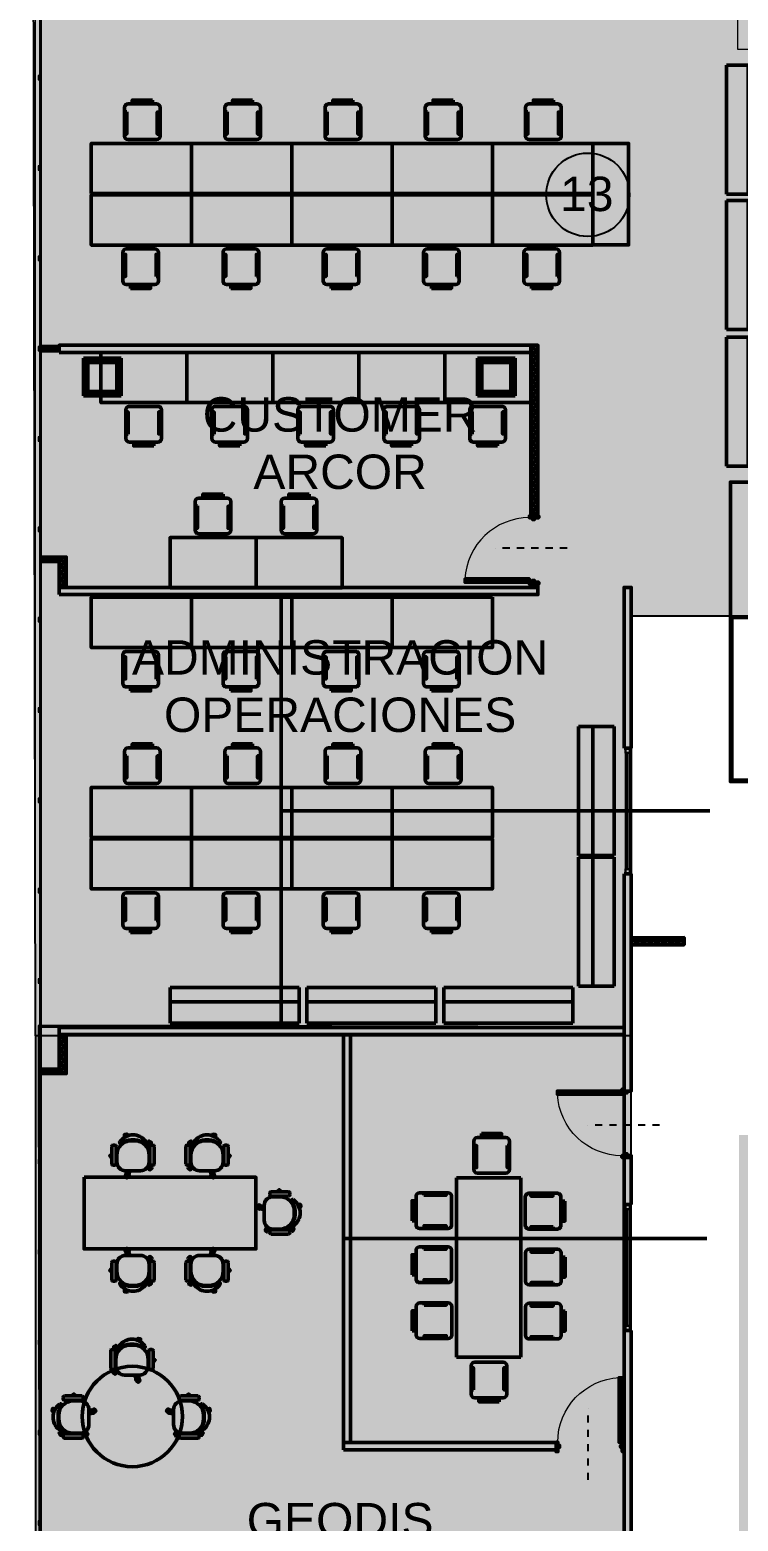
# Model space of a CAD drawing. Header units: millimetres. Extents: x 14 to 290, y 66 to 213.
# Drawn here: x 170.68 to 180.57, y 157.35 to 178.15 of the extents above; entities that cross this region are included whole.
import ezdxf

# ---------------------------------------------------------------- set-up
doc = ezdxf.new("R2010")
doc.units = ezdxf.units.MM
doc.linetypes.add('PIR13A-P-XREF-01-Apoyo$0$DASHDOT2', pattern=[12.7, 6.35, -3.175, 0, -3.175])
doc.layers.add('CARPINTERIA', color=252, linetype='Continuous')
for name, color, linetype, lineweight in [('Durlock', 252, 'Continuous', 50), ('OCASA_TODAS_r08$0$CARPINTERIA', 252, 'Continuous', 15), ('OCASA_TODAS_r08$0$REVOQUES', 251, 'Continuous', 15), ('PIR13A-P-XREF-01-Apoyo$0$10-EJES-CARP', 251, 'PIR13A-P-XREF-01-Apoyo$0$DASHDOT2', 25), ('PIR13A-P-XREF-01-Apoyo$0$20-CARPINTERIAS BATIENTE', 251, 'Continuous', 9)]:
    doc.layers.add(name, color=color, linetype=linetype, lineweight=lineweight)
doc.styles.add('IRI-OCASA-Layout R 9$0$Standard', font='arial.ttf')

# ---------------------------------------------------------------- blocks, each defined once
blk = doc.blocks.new('OCASA_TODAS_r08$0$car facha iriarte planta 1')
at = {"layer": 'OCASA_TODAS_r08$0$CARPINTERIA', "ltscale": 5}
for p, q in [((-106.56423, -857.054696, -1.198231), (-106.56423, -858.254896, -1.198231)), ((-106.56173, -857.054696, -1.198231), (-106.56173, -858.254896, -1.198231)), ((-106.55923, -857.054696, -1.198231), (-106.55923, -858.254896, -1.198231)), ((-106.55673, -857.054696, -1.198231), (-106.55673, -858.254896, -1.198231)), ((-106.55423, -857.054696, -1.198231), (-106.55423, -858.254896, -1.198231)), ((-106.56423, -858.314896, -1.198231), (-106.56423, -859.515096, -1.198231)), ((-106.56173, -858.314896, -1.198231), (-106.56173, -859.515096, -1.198231)), ((-106.55923, -858.314896, -1.198231), (-106.55923, -859.515096, -1.198231)), ((-106.55673, -858.314896, -1.198231), (-106.55673, -859.515096, -1.198231)), ((-106.55423, -858.314896, -1.198231), (-106.55423, -859.515096, -1.198231)), ((-106.56423, -859.575096, -1.171307), (-106.56423, -860.775296, -1.171307)), ((-106.56173, -859.575096, -1.171307), (-106.56173, -860.775296, -1.171307)), ((-106.55923, -859.575096, -1.171307), (-106.55923, -860.775296, -1.171307)), ((-106.55673, -859.575096, -1.171307), (-106.55673, -860.775296, -1.171307)), ((-106.55423, -859.575096, -1.171307), (-106.55423, -860.775296, -1.171307)), ((-106.56423, -860.835296, -1.198231), (-106.56423, -862.035496, -1.198231)), ((-106.56173, -860.835296, -1.198231), (-106.56173, -862.035496, -1.198231)), ((-106.55923, -860.835296, -1.198231), (-106.55923, -862.035496, -1.198231)), ((-106.55673, -860.835296, -1.198231), (-106.55673, -862.035496, -1.198231)), ((-106.55423, -860.835296, -1.198231), (-106.55423, -862.035496, -1.198231)), ((-106.56423, -862.095496, -1.198231), (-106.56423, -863.295696, -1.198231)), ((-106.56173, -862.095496, -1.198231), (-106.56173, -863.295696, -1.198231)), ((-106.55923, -862.095496, -1.198231), (-106.55923, -863.295696, -1.198231)), ((-106.55673, -862.095496, -1.198231), (-106.55673, -863.295696, -1.198231)), ((-106.55423, -862.095496, -1.198231), (-106.55423, -863.295696, -1.198231)), ((-106.56423, -863.355696, -1.198231), (-106.56423, -864.555896, -1.198231)), ((-106.56173, -863.355696, -1.198231), (-106.56173, -864.555896, -1.198231)), ((-106.55923, -863.355696, -1.198231), (-106.55923, -864.555896, -1.198231)), ((-106.55673, -863.355696, -1.198231), (-106.55673, -864.555896, -1.198231)), ((-106.55423, -863.355696, -1.198231), (-106.55423, -864.555896, -1.198231)), ((-106.56423, -864.615896, -1.198231), (-106.56423, -865.816096, -1.198231)), ((-106.56173, -864.615896, -1.198231), (-106.56173, -865.816096, -1.198231)), ((-106.55923, -864.615896, -1.198231), (-106.55923, -865.816096, -1.198231)), ((-106.55673, -864.615896, -1.198231), (-106.55673, -865.816096, -1.198231)), ((-106.55423, -864.615896, -1.198231), (-106.55423, -865.816096, -1.198231)), ((-106.56423, -865.876096, -1.171307), (-106.56423, -867.076296, -1.171307)), ((-106.56173, -865.876096, -1.171307), (-106.56173, -867.076296, -1.171307)), ((-106.55923, -865.876096, -1.171307), (-106.55923, -867.076296, -1.171307)), ((-106.55673, -865.876096, -1.171307), (-106.55673, -867.076296, -1.171307)), ((-106.55423, -865.876096, -1.171307), (-106.55423, -867.076296, -1.171307)), ((-106.56423, -867.136296, -1.198231), (-106.56423, -868.336496, -1.198231)), ((-106.56173, -867.136296, -1.198231), (-106.56173, -868.336496, -1.198231)), ((-106.55923, -867.136296, -1.198231), (-106.55923, -868.336496, -1.198231)), ((-106.55673, -867.136296, -1.198231), (-106.55673, -868.336496, -1.198231)), ((-106.55423, -867.136296, -1.198231), (-106.55423, -868.336496, -1.198231)), ((-106.56423, -868.396496, -1.198231), (-106.56423, -869.596696, -1.198231)), ((-106.56173, -868.396496, -1.198231), (-106.56173, -869.596696, -1.198231)), ((-106.55923, -868.396496, -1.198231), (-106.55923, -869.596696, -1.198231)), ((-106.55673, -868.396496, -1.198231), (-106.55673, -869.596696, -1.198231)), ((-106.55423, -868.396496, -1.198231), (-106.55423, -869.596696, -1.198231)), ((-106.56423, -869.656696, -1.171307), (-106.56423, -870.856896, -1.171307)), ((-106.56173, -869.656696, -1.171307), (-106.56173, -870.856896, -1.171307)), ((-106.55923, -869.656696, -1.171307), (-106.55923, -870.856896, -1.171307)), ((-106.55673, -869.656696, -1.171307), (-106.55673, -870.856896, -1.171307)), ((-106.55423, -869.656696, -1.171307), (-106.55423, -870.856896, -1.171307)), ((-106.56423, -870.916896, -1.198231), (-106.56423, -872.117096, -1.198231)), ((-106.56173, -870.916896, -1.198231), (-106.56173, -872.117096, -1.198231)), ((-106.55923, -870.916896, -1.198231), (-106.55923, -872.117096, -1.198231)), ((-106.55673, -870.916896, -1.198231), (-106.55673, -872.117096, -1.198231)), ((-106.55423, -870.916896, -1.198231), (-106.55423, -872.117096, -1.198231)), ((-106.56423, -872.177096, -1.198231), (-106.56423, -873.377296, -1.198231)), ((-106.56173, -872.177096, -1.198231), (-106.56173, -873.377296, -1.198231)), ((-106.55923, -872.177096, -1.198231), (-106.55923, -873.377296, -1.198231)), ((-106.55673, -872.177096, -1.198231), (-106.55673, -873.377296, -1.198231)), ((-106.55423, -872.177096, -1.198231), (-106.55423, -873.377296, -1.198231)), ((-106.56423, -873.437296, -1.198231), (-106.56423, -874.637496, -1.198231)), ((-106.56173, -873.437296, -1.198231), (-106.56173, -874.637496, -1.198231)), ((-106.55923, -873.437296, -1.198231), (-106.55923, -874.637496, -1.198231)), ((-106.55673, -873.437296, -1.198231), (-106.55673, -874.637496, -1.198231)), ((-106.55423, -873.437296, -1.198231), (-106.55423, -874.637496, -1.198231)), ((-106.56423, -874.697496, -1.171307), (-106.56423, -875.897696, -1.171307)), ((-106.56173, -874.697496, -1.171307), (-106.56173, -875.897696, -1.171307)), ((-106.55923, -874.697496, -1.171307), (-106.55923, -875.897696, -1.171307)), ((-106.55673, -874.697496, -1.171307), (-106.55673, -875.897696, -1.171307)), ((-106.55423, -874.697496, -1.171307), (-106.55423, -875.897696, -1.171307)), ((-106.56423, -875.957696, -1.198231), (-106.56423, -877.157896, -1.198231)), ((-106.56173, -875.957696, -1.198231), (-106.56173, -877.157896, -1.198231)), ((-106.55923, -875.957696, -1.198231), (-106.55923, -877.157896, -1.198231)), ((-106.55673, -875.957696, -1.198231), (-106.55673, -877.157896, -1.198231)), ((-106.55423, -875.957696, -1.198231), (-106.55423, -877.157896, -1.198231)), ((-106.56423, -877.217896, -1.171307), (-106.56423, -878.418096, -1.171307)), ((-106.56173, -877.217896, -1.171307), (-106.56173, -878.418096, -1.171307)), ((-106.55923, -877.217896, -1.171307), (-106.55923, -878.418096, -1.171307)), ((-106.55673, -877.217896, -1.171307), (-106.55673, -878.418096, -1.171307)), ((-106.55423, -877.217896, -1.171307), (-106.55423, -878.418096, -1.171307))]:
    blk.add_line(p, q, dxfattribs=at)
for points, elevation in [([(-106.540619, -888.449626), (-106.620619, -888.449626), (-106.620619, -828.023271), (-106.540619, -828.023271)], 0.000029), ([(-106.580603, -858.254896), (-106.580603, -858.314896), (-106.540603, -858.314896), (-106.540603, -858.254896)], -2.371649), ([(-106.570603, -858.264896), (-106.570603, -858.304896), (-106.550603, -858.304896), (-106.550603, -858.264896)], -2.371649), ([(-106.580603, -859.515096), (-106.580603, -859.575096), (-106.540603, -859.575096), (-106.540603, -859.515096)], -2.371649), ([(-106.570603, -859.525096), (-106.570603, -859.565096), (-106.550603, -859.565096), (-106.550603, -859.525096)], -2.371649), ([(-106.580603, -860.775296), (-106.580603, -860.835296), (-106.540603, -860.835296), (-106.540603, -860.775296)], -2.344725), ([(-106.570603, -860.785296), (-106.570603, -860.825296), (-106.550603, -860.825296), (-106.550603, -860.785296)], -2.344725), ([(-106.580603, -862.035496), (-106.580603, -862.095496), (-106.540603, -862.095496), (-106.540603, -862.035496)], -2.371649), ([(-106.570603, -862.045496), (-106.570603, -862.085496), (-106.550603, -862.085496), (-106.550603, -862.045496)], -2.371649), ([(-106.580603, -863.295696), (-106.580603, -863.355696), (-106.540603, -863.355696), (-106.540603, -863.295696)], -2.371649), ([(-106.570603, -863.305696), (-106.570603, -863.345696), (-106.550603, -863.345696), (-106.550603, -863.305696)], -2.371649), ([(-106.580603, -864.555896), (-106.580603, -864.615896), (-106.540603, -864.615896), (-106.540603, -864.555896)], -2.371649), ([(-106.570603, -864.565896), (-106.570603, -864.605896), (-106.550603, -864.605896), (-106.550603, -864.565896)], -2.371649), ([(-106.580603, -865.816096), (-106.580603, -865.876096), (-106.540603, -865.876096), (-106.540603, -865.816096)], -2.371649), ([(-106.570603, -865.826096), (-106.570603, -865.866096), (-106.550603, -865.866096), (-106.550603, -865.826096)], -2.371649), ([(-106.580603, -867.076296), (-106.580603, -867.136296), (-106.540603, -867.136296), (-106.540603, -867.076296)], -2.344725), ([(-106.570603, -867.086296), (-106.570603, -867.126296), (-106.550603, -867.126296), (-106.550603, -867.086296)], -2.344725), ([(-106.580603, -868.336496), (-106.580603, -868.396496), (-106.540603, -868.396496), (-106.540603, -868.336496)], -2.371649), ([(-106.570603, -868.346496), (-106.570603, -868.386496), (-106.550603, -868.386496), (-106.550603, -868.346496)], -2.371649), ([(-106.580603, -869.596696), (-106.580603, -869.656696), (-106.540603, -869.656696), (-106.540603, -869.596696)], -2.371649), ([(-106.570603, -869.606696), (-106.570603, -869.646696), (-106.550603, -869.646696), (-106.550603, -869.606696)], -2.371649), ([(-106.580603, -870.856896), (-106.580603, -870.916896), (-106.540603, -870.916896), (-106.540603, -870.856896)], -2.344725), ([(-106.570603, -870.866896), (-106.570603, -870.906896), (-106.550603, -870.906896), (-106.550603, -870.866896)], -2.344725), ([(-106.580603, -872.117096), (-106.580603, -872.177096), (-106.540603, -872.177096), (-106.540603, -872.117096)], -2.371649), ([(-106.570603, -872.127096), (-106.570603, -872.167096), (-106.550603, -872.167096), (-106.550603, -872.127096)], -2.371649), ([(-106.580603, -873.377296), (-106.580603, -873.437296), (-106.540603, -873.437296), (-106.540603, -873.377296)], -2.371649), ([(-106.570603, -873.387296), (-106.570603, -873.427296), (-106.550603, -873.427296), (-106.550603, -873.387296)], -2.371649), ([(-106.580603, -874.637496), (-106.580603, -874.697496), (-106.540603, -874.697496), (-106.540603, -874.637496)], -2.371649), ([(-106.570603, -874.647496), (-106.570603, -874.687496), (-106.550603, -874.687496), (-106.550603, -874.647496)], -2.371649), ([(-106.580603, -875.897696), (-106.580603, -875.957696), (-106.540603, -875.957696), (-106.540603, -875.897696)], -2.344725), ([(-106.570603, -875.907696), (-106.570603, -875.947696), (-106.550603, -875.947696), (-106.550603, -875.907696)], -2.344725), ([(-106.580603, -877.157896), (-106.580603, -877.217896), (-106.540603, -877.217896), (-106.540603, -877.157896)], -2.371649), ([(-106.570603, -877.167896), (-106.570603, -877.207896), (-106.550603, -877.207896), (-106.550603, -877.167896)], -2.371649), ([(-106.580603, -878.418096), (-106.580603, -878.478096), (-106.540603, -878.478096), (-106.540603, -878.418096)], -2.344725)]:
    blk.add_lwpolyline(points, close=True, dxfattribs=dict(at, elevation=elevation))
blk = doc.blocks.new('IRI-OCASA-Layout R 9$0$OCA_biblioteca')
for p, q in [((0.5, 1.8), (0, 1.8)), ((0, 1.8), (0, 0)), ((0.2, 1.8), (0.2, 0)), ((0.5, 0), (0.5, 1.8)), ((0, 0), (0.5, 0))]:
    blk.add_line(p, q)
blk = doc.blocks.new('IRI-OCASA-Layout R 9$0$OCA_Silla giratoria')
for p, q in [((-0.275, -0.198599), (-0.255, -0.198599)), ((-0.083584, -0.12), (-0.099282, -0.06743)), ((-0.092562, -0.054987), (-0.073398, -0.049264)), ((-0.041838, -0.12), (-0.060955, -0.055984)), ((0.200451, -0.167274), (0.219039, -0.154438)), ((0.219145, -0.202975), (0.241768, -0.187353)), ((0.23295, -0.156985), (0.244315, -0.173442)), ((0.275, -0.198599), (0.255, -0.198599)), ((-0.295, -0.218599), (-0.295, -0.458599)), ((-0.235, -0.218599), (-0.235, -0.458599)), ((-0.225, -0.304601), (-0.235, -0.304361)), ((-0.224947, -0.344614), (-0.235, -0.344373)), ((0.235, -0.218599), (0.235, -0.458599)), ((0.295, -0.218599), (0.295, -0.458599)), ((-0.275, -0.478599), (-0.255, -0.478599)), ((-0.086765, -0.606897), (-0.105632, -0.600263)), ((-0.091092, -0.528764), (-0.094409, -0.538198)), ((-0.051998, -0.538169), (-0.055381, -0.547791)), ((-0.03, -0.539937), (-0.03, -0.54994)), ((0.03, -0.539937), (0.03, -0.54994)), ((0.165933, -0.481908), (0.210376, -0.515855)), ((0.191368, -0.451003), (0.234656, -0.484067)), ((0.224393, -0.513978), (0.236533, -0.498084)), ((0.275, -0.478599), (0.255, -0.478599))]:
    blk.add_line(p, q)
blk.add_lwpolyline([(-0.225, -0.34), (-0.225, -0.24, -0.414214), (-0.105, -0.12), (0.105, -0.12, -0.414214), (0.225, -0.24), (0.225, -0.34, -0.414214), (0.025, -0.54), (-0.025, -0.54, -0.414214)], format="xyb", close=True)
for points in [[(-0.099417, -0.062203), (-0.110437, -0.050076, -0.414214), (-0.1101, -0.043013), (-0.088783, -0.023641, -0.414214), (-0.08172, -0.023979)], [(-0.08172, -0.023979), (-0.053907, -0.054583, -0.414214), (-0.054245, -0.061646), (-0.058193, -0.065234, -0.414214)], [(0.220126, -0.153786), (0.232898, -0.137064, -0.414214), (0.239906, -0.136126), (0.262797, -0.15361, -0.414214), (0.263735, -0.160618)], [(0.263735, -0.160618), (0.238633, -0.193483, -0.414214), (0.231624, -0.194421), (0.231581, -0.194388, -0.414214)], [(-0.295, -0.35316, -0.107506), (-0.296925, -0.352259), (-0.319815, -0.334775, -0.414214), (-0.320754, -0.327766), (-0.295651, -0.294901, -0.047977), (-0.295, -0.2942)], [(0, -0.62), (-0.025, -0.62, -0.207449), (-0.184424, -0.522145)], [(0, -0.55), (-0.025, -0.55, -0.178789), (-0.161515, -0.499573)], [(-0.077974, -0.605832), (-0.081348, -0.626509, -0.414214), (-0.087088, -0.630639), (-0.115516, -0.625999, -0.414214), (-0.119646, -0.620259), (-0.114367, -0.587912, -0.402126)], [(0, -0.55), (0.025, -0.55, 0.178789), (0.161515, -0.499573)], [(0, -0.62), (0.025, -0.62, 0.207449), (0.184424, -0.522145)], [(0.233069, -0.476012), (0.25364, -0.511887, -0.414214), (0.25179, -0.518712), (0.226802, -0.53304, -0.414214), (0.219978, -0.53119), (0.211663, -0.51669, -0.414214)], [(0.223641, -0.475654), (0.226244, -0.474162, -0.414214), (0.233069, -0.476012)]]:
    blk.add_lwpolyline(points, format="xyb")
for centre, radius, start, end in [((-0.275, -0.218599), 0.02, 90, 180), ((-0.255, -0.218599), 0.02, 0, 90), ((-0.0897, -0.064569), 0.01, 106.626874, 196.626874), ((-0.070537, -0.058846), 0.01, 16.626874, 106.626874), ((0.224721, -0.162667), 0.01, 34.626874, 124.626874), ((0.255, -0.218599), 0.02, 90, 180), ((0.236086, -0.179124), 0.01, 304.626874, 34.626874), ((0.275, -0.218599), 0.02, 0, 90), ((-0.275, -0.458599), 0.02, 180, 270), ((-0.255, -0.458599), 0.02, 270, 0), ((-0.1694, -0.514483), 0.016866, 62.127554, 207.020489), ((-0.102315, -0.590829), 0.01, 170.782548, 250.626874), ((-0.083447, -0.597463), 0.01, 250.626874, 302.01099), ((0.1694, -0.514483), 0.016866, 332.979511, 117.872446), ((0.216446, -0.507908), 0.01, 232.626874, 322.626874), ((0.228586, -0.492014), 0.01, 322.626874, 52.626874), ((0.255, -0.458599), 0.02, 180, 270), ((0.275, -0.458599), 0.02, 270, 0)]:
    blk.add_arc(centre, radius, start, end)
blk = doc.blocks.new('IRI-OCASA-Layout R 9$0$OCA_mesasalareunion45')
for p, q in [((-728.280014, 651.098656), (-728.280014, 650.701256)), ((-727.831714, 651.148656), (-728.230014, 651.148656)), ((-727.781714, 650.701256), (-727.781714, 651.098656)), ((-727.525696, 651.098656), (-727.525696, 650.701256)), ((-727.077396, 651.148656), (-727.475696, 651.148656)), ((-727.027396, 650.701256), (-727.027396, 651.098656)), ((-726.745331, 651.096573), (-726.745331, 650.699173)), ((-726.297031, 651.146573), (-726.695331, 651.146573)), ((-726.247031, 650.699173), (-726.247031, 651.096573)), ((-728.230014, 650.651256), (-727.831714, 650.651256)), ((-727.475696, 650.651256), (-727.077396, 650.651256)), ((-726.695331, 650.649173), (-726.297031, 650.649173)), ((-725.98846, 650.58403), (-728.48846, 650.58403)), ((-728.48846, 650.58403), (-728.48846, 649.68403)), ((-725.98846, 649.68403), (-725.98846, 650.58403)), ((-729.052655, 650.292353), (-729.052655, 649.894053)), ((-728.605255, 650.342353), (-729.002655, 650.342353)), ((-728.555255, 649.894053), (-728.555255, 650.292353)), ((-725.918189, 650.32991), (-725.918189, 649.93161)), ((-725.470789, 650.37991), (-725.868189, 650.37991)), ((-725.420789, 649.93161), (-725.420789, 650.32991)), ((-729.002655, 649.844053), (-728.605255, 649.844053)), ((-725.868189, 649.88161), (-725.470789, 649.88161)), ((-728.48846, 649.68403), (-725.98846, 649.68403)), ((-727.826007, 649.622808), (-728.224307, 649.622808)), ((-727.045642, 649.620725), (-727.443942, 649.620725)), ((-726.291324, 649.620725), (-726.689624, 649.620725)), ((-728.274307, 649.572808), (-728.274307, 649.175408)), ((-727.776007, 649.175408), (-727.776007, 649.572808)), ((-727.493942, 649.570725), (-727.493942, 649.173325)), ((-726.995642, 649.173325), (-726.995642, 649.570725)), ((-726.739624, 649.570725), (-726.739624, 649.173325)), ((-726.241324, 649.173325), (-726.241324, 649.570725)), ((-728.224307, 649.125408), (-727.826007, 649.125408)), ((-727.443942, 649.123325), (-727.045642, 649.123325)), ((-726.689624, 649.123325), (-726.291324, 649.123325))]:
    blk.add_line(p, q)
for points in [[(-727.890414, 651.203556), (-728.170614, 651.203556), (-728.170614, 651.160856), (-727.890414, 651.160856)], [(-727.136096, 651.203556), (-727.416296, 651.203556), (-727.416296, 651.160856), (-727.136096, 651.160856)], [(-726.355731, 651.201473), (-726.635931, 651.201473), (-726.635931, 651.158773), (-726.355731, 651.158773)], [(-728.248014, 651.038156), (-728.269314, 651.038156), (-728.269314, 650.728656), (-728.248014, 650.728656)], [(-727.802414, 651.035456), (-727.821114, 651.035456), (-727.821114, 650.728656), (-727.802414, 650.728656)], [(-727.493696, 651.038156), (-727.514996, 651.038156), (-727.514996, 650.728656), (-727.493696, 650.728656)], [(-727.048096, 651.035456), (-727.066796, 651.035456), (-727.066796, 650.728656), (-727.048096, 650.728656)], [(-726.713331, 651.036073), (-726.734631, 651.036073), (-726.734631, 650.726573), (-726.713331, 650.726573)], [(-726.267731, 651.033373), (-726.286431, 651.033373), (-726.286431, 650.726573), (-726.267731, 650.726573)], [(-729.107555, 650.233653), (-729.107555, 649.953453), (-729.064855, 649.953453), (-729.064855, 650.233653)], [(-728.939455, 650.321653), (-728.939455, 650.302953), (-728.632655, 650.302953), (-728.632655, 650.321653)], [(-725.531289, 650.34791), (-725.531289, 650.36921), (-725.840789, 650.36921), (-725.840789, 650.34791)], [(-725.365889, 649.99031), (-725.365889, 650.27051), (-725.408589, 650.27051), (-725.408589, 649.99031)], [(-728.942155, 649.876053), (-728.942155, 649.854753), (-728.632655, 649.854753), (-728.632655, 649.876053)], [(-725.533989, 649.90231), (-725.533989, 649.92101), (-725.840789, 649.92101), (-725.840789, 649.90231)], [(-728.253607, 649.238608), (-728.234907, 649.238608), (-728.234907, 649.545408), (-728.253607, 649.545408)], [(-727.808007, 649.235908), (-727.786707, 649.235908), (-727.786707, 649.545408), (-727.808007, 649.545408)], [(-727.473242, 649.236525), (-727.454542, 649.236525), (-727.454542, 649.543325), (-727.473242, 649.543325)], [(-727.027642, 649.233825), (-727.006342, 649.233825), (-727.006342, 649.543325), (-727.027642, 649.543325)], [(-726.718924, 649.236525), (-726.700224, 649.236525), (-726.700224, 649.543325), (-726.718924, 649.543325)], [(-726.273324, 649.233825), (-726.252024, 649.233825), (-726.252024, 649.543325), (-726.273324, 649.543325)], [(-728.165607, 649.070508), (-727.885407, 649.070508), (-727.885407, 649.113208), (-728.165607, 649.113208)], [(-727.385242, 649.068425), (-727.105042, 649.068425), (-727.105042, 649.111125), (-727.385242, 649.111125)], [(-726.630924, 649.068425), (-726.350724, 649.068425), (-726.350724, 649.111125), (-726.630924, 649.111125)]]:
    blk.add_lwpolyline(points, close=True)
for centre, start, end in [((-728.230014, 651.098656), 90, 180), ((-727.831714, 651.098656), 0, 90), ((-727.475696, 651.098656), 90, 180), ((-727.077396, 651.098656), 0, 90), ((-726.695331, 651.096573), 90, 180), ((-726.297031, 651.096573), 0, 90), ((-728.230014, 650.701256), 180, 270), ((-727.831714, 650.701256), 270, 0), ((-727.475696, 650.701256), 180, 270), ((-727.077396, 650.701256), 270, 0), ((-726.695331, 650.699173), 180, 270), ((-726.297031, 650.699173), 270, 0), ((-729.002655, 650.292353), 90, 180), ((-728.605255, 650.292353), 0, 90), ((-725.868189, 650.32991), 90, 180), ((-725.470789, 650.32991), 0, 90), ((-729.002655, 649.894053), 180, 270), ((-728.605255, 649.894053), 270, 0), ((-725.868189, 649.93161), 180, 270), ((-725.470789, 649.93161), 270, 0), ((-728.224307, 649.572808), 90, 180), ((-727.826007, 649.572808), 0, 90), ((-727.443942, 649.570725), 90, 180), ((-727.045642, 649.570725), 0, 90), ((-726.689624, 649.570725), 90, 180), ((-726.291324, 649.570725), 0, 90), ((-728.224307, 649.175408), 180, 270), ((-727.826007, 649.175408), 270, 0), ((-727.443942, 649.173325), 180, 270), ((-727.045642, 649.173325), 270, 0), ((-726.689624, 649.173325), 180, 270), ((-726.291324, 649.173325), 270, 0)]:
    blk.add_arc(centre, 0.05, start, end)
blk = doc.blocks.new('IRI-OCASA-Layout R 9$0$OCA_SILLA')
at = {"linetype": 'Continuous'}
for p, q in [((0.0549, 0.05), (0.0549, 0.4483)), ((0.1049, 0.4983), (0.5023, 0.4983)), ((0.5523, 0.4483), (0.5523, 0.05)), ((0.5023, 0), (0.1049, 0))]:
    blk.add_line(p, q, dxfattribs=at)
for points in [[(0.1654, 0.4663), (0.1654, 0.4876), (0.4749, 0.4876), (0.4749, 0.4663)], [(0, 0.1087), (0, 0.3889), (0.0427, 0.3889), (0.0427, 0.1087)], [(0.1681, 0.0207), (0.1681, 0.0394), (0.4749, 0.0394), (0.4749, 0.0207)]]:
    blk.add_lwpolyline(points, close=True, dxfattribs=at)
for centre, start, end in [((0.1049, 0.4483), 90, 180), ((0.5023, 0.4483), 0, 90), ((0.1049, 0.05), 180, 270), ((0.5023, 0.05), 270, 0)]:
    blk.add_arc(centre, 0.05, start, end, dxfattribs=at)
blk = doc.blocks.new('IRI-OCASA-Layout R 9$0$OCA_ESCRITORIO')
blk.add_lwpolyline([(0, 1.406141), (0, 0.706141), (1.4, 0.706141), (1.4, 1.406141)], close=True)
at = {"rotation": 90}
blk.add_blockref('IRI-OCASA-Layout R 9$0$OCA_SILLA', (0.961163, 0.100303), dxfattribs=at)
blk = doc.blocks.new('*U86')
blk.add_lwpolyline([(25, 10), (25, 910), (70, 910), (70, 10)], close=True)
for points in [[(0, -15), (0, 10), (25, 10), (25, -35), (50, -35), (50, -60), (25, -60), (25, -120), (0, -120), (0, -95)], [(950, -15), (950, 10), (925, 10), (925, -35), (900, -35), (900, -60), (925, -60), (925, -120), (950, -120), (950, -95)]]:
    blk.add_lwpolyline(points)
at = {"layer": 'PIR13A-P-XREF-01-Apoyo$0$10-EJES-CARP', "ltscale": 0.25}
blk.add_line((500, -515), (500, 485), dxfattribs=at)
at = {"layer": 'PIR13A-P-XREF-01-Apoyo$0$20-CARPINTERIAS BATIENTE'}
blk.add_arc((23.7975, 9.5475), 902.5, 0, 87.284973, dxfattribs=at)
blk = doc.blocks.new('PF_1')
at = {"layer": 'CARPINTERIA'}
for p, q in [((-0.06, -0.07, 0.000008), (-0.06, -1.684945)), ((-0.033, -1.684945, 0.000008), (-0.033, -0.07, 0.000008)), ((-0.03, -1.684945), (-0.03, -0.07, 0.000008)), ((-0.027, -1.684945, 0.000008), (-0.027, -0.07, 0.000008)), ((0, -0.07, 0.000008), (0, -1.684945))]:
    blk.add_line(p, q, dxfattribs=at)
at = {"layer": 'CARPINTERIA', "color": 1}
for points in [[(0, 0), (0, -0.07), (-0.06, -0.07), (-0.06, 0)], [(-0.005, -0.005), (-0.005, -0.065), (-0.055, -0.065), (-0.055, -0.005)], [(0, -1.684945), (0, -1.754945), (-0.06, -1.754945), (-0.06, -1.684945)], [(-0.005, -1.689945), (-0.005, -1.749945), (-0.055, -1.749945), (-0.055, -1.689945)]]:
    blk.add_lwpolyline(points, close=True, dxfattribs=at)
blk = doc.blocks.new('*U149')
for p, q in [((0.525, 0.0625), (0, 0.0625)), ((0, -0.4625), (0, 0.0625)), ((0.036, 0.0265), (0, 0.0265)), ((0, 0.025), (0, 0.0265)), ((0.0375, 0.025), (0, 0.025)), ((0.036, 0.0265), (0.036, 0.0625)), ((0.036, 0.0625), (0.0375, 0.0625)), ((0.0375, 0.025), (0.0375, 0.0625)), ((0.4875, 0.025), (0.0375, 0.025)), ((0.4875, 0.025), (0.0375, 0.025)), ((0.0375, -0.425), (0.0375, 0.025)), ((0.465, 0.0025), (0.06, 0.0025)), ((0.06, 0.0025), (0.06, -0.4025)), ((0.465, 0.0025), (0.465, -0.4025)), ((0.489, 0.0625), (0.4875, 0.0625)), ((0.4875, 0.025), (0.4875, 0.0625)), ((0.4875, -0.425), (0.4875, 0.025)), ((0.4875, 0.025), (0.525, 0.025)), ((0.489, 0.0265), (0.489, 0.0625)), ((0.489, 0.0265), (0.525, 0.0265)), ((0.525, -0.4625), (0.525, 0.0625)), ((0.525, 0.025), (0.525, 0.0265)), ((0.465, -0.4025), (0.06, -0.4025)), ((0, -0.425), (0.0375, -0.425)), ((0, -0.425), (0, -0.4265)), ((0, -0.4265), (0.036, -0.4265)), ((0, -0.4625), (0.525, -0.4625)), ((0.036, -0.4625), (0.036, -0.4265)), ((0.036, -0.4625), (0.0375, -0.4625)), ((0.0375, -0.425), (0.4875, -0.425)), ((0.0375, -0.4625), (0.0375, -0.425)), ((0.4875, -0.4625), (0.4875, -0.425)), ((0.525, -0.425), (0.4875, -0.425)), ((0.489, -0.4625), (0.4875, -0.4625)), ((0.489, -0.4625), (0.489, -0.4265)), ((0.525, -0.4265), (0.489, -0.4265)), ((0.525, -0.425), (0.525, -0.4265))]:
    blk.add_line(p, q)
for centre, radius in [((0.01875, 0.04375), 0.00525), ((0.2625, 0.01375), 0.00375), ((0.50625, 0.04375), 0.00525), ((0.04875, -0.2), 0.00375), ((0.47625, -0.2), 0.00375), ((0.2625, -0.41375), 0.00375), ((0.01875, -0.44375), 0.00525), ((0.50625, -0.44375), 0.00525)]:
    blk.add_circle(centre, radius)
blk = doc.blocks.new('IRI-OCASA-Layout R 9$1$OCA_SILLA')
at = {"linetype": 'Continuous'}
for p, q in [((0.0549, 0.05), (0.0549, 0.4483)), ((0.1049, 0.4983), (0.5023, 0.4983)), ((0.5523, 0.4483), (0.5523, 0.05)), ((0.5023, 0), (0.1049, 0))]:
    blk.add_line(p, q, dxfattribs=at)
for points in [[(0.1654, 0.4663), (0.1654, 0.4876), (0.4749, 0.4876), (0.4749, 0.4663)], [(0, 0.1087), (0, 0.3889), (0.0427, 0.3889), (0.0427, 0.1087)], [(0.1681, 0.0207), (0.1681, 0.0394), (0.4749, 0.0394), (0.4749, 0.0207)]]:
    blk.add_lwpolyline(points, close=True, dxfattribs=at)
for centre, start, end in [((0.1049, 0.4483), 90, 180), ((0.5023, 0.4483), 0, 90), ((0.1049, 0.05), 180, 270), ((0.5023, 0.05), 270, 0)]:
    blk.add_arc(centre, 0.05, start, end, dxfattribs=at)

msp = doc.modelspace()

# ---------------------------------------------------------------- hatches: boundary and pattern name
h = msp.add_hatch(color=50)
h.dxf.hatch_style = 1
h.paths.add_polyline_path([(170.678, 207.848), (175.701, 207.848), (175.701, 203.783), (181.098, 203.783), (181.098, 169.975), (179.074, 169.975), (179.074, 164.119), (170.756, 164.119)])
h.paths.add_polyline_path([(183.4, 146.101), (186.25, 146.101), (186.25, 147.109), (183.4, 147.109)])
h.paths.add_polyline_path([(180.577, 153.84), (184.677, 153.84), (184.677, 157.136), (180.577, 157.136)])
at = {"true_color": 0x7d8ab6}
h = msp.add_hatch(color=163, dxfattribs=at)
h.dxf.hatch_style = 1
h.paths.add_polyline_path([(207.041, 166.06), (186.176, 166.06), (186.176, 164.325), (182.96, 164.325), (182.96, 162.736), (180.577, 162.736), (180.577, 157.136), (184.677, 157.136), (184.681, 153.84), (180.577, 153.84), (180.577, 150.336), (193.005, 150.333), (193.019, 143.423), (225.182, 143.423), (225.182, 157.193), (207.078, 157.193)])
h.paths.add_polyline_path([(179.074, 164.119), (170.756, 164.119), (170.756, 147.249), (174.611, 147.249), (174.611, 148.972), (175.551, 148.972), (176.057, 148.972), (176.057, 150.749), (179.074, 150.749)])
at = {"layer": 'Durlock'}
h = msp.add_hatch(dxfattribs=at)
h.set_pattern_fill('HONEY', color=256, scale=0.01)
h.set_pattern_definition([(0, (179.8287, 43.629668), (0.047625, 0.0274963065), [0.03175, -0.0635]), (120, (179.8287, 43.629668), (-0.047625, 0.0274963066), [0.03175, -0.0635]), (60, (179.8287, 43.629668), (1e-10, 0.054992613), [-0.0635, 0.03175])])
h.paths.add_polyline_path([(171.086, 173.654), (171.086, 173.754), (177.67, 173.754), (177.67, 173.654)])
h = msp.add_hatch(dxfattribs=at)
h.set_pattern_fill('HONEY', color=256, scale=0.01, angle=270)
h.set_pattern_definition([(270, (47.645604, 169.263556), (0.0274963065, -0.047625), [0.03175, -0.0635]), (30, (47.645604, 169.263556), (0.0274963066, 0.047625), [0.03175, -0.0635]), (330, (47.645604, 169.263556), (0.054992613, -1e-10), [-0.0635, 0.03175])])
h.paths.add_polyline_path([(177.67, 173.754), (177.77, 173.754), (177.77, 171.372), (177.67, 171.372)])
h = msp.add_hatch(dxfattribs=at)
h.set_pattern_fill('HONEY', color=256, scale=0.01, angle=270)
h.set_pattern_definition([(270, (41.061803, 164.78565), (0.0274963065, -0.047625), [0.03175, -0.0635]), (30, (41.061803, 164.78565), (0.0274963066, 0.047625), [0.03175, -0.0635]), (330, (41.061803, 164.78565), (0.054992613, -1e-10), [-0.0635, 0.03175])])
h.paths.add_polyline_path([(171.086, 170.797), (171.186, 170.797), (171.186, 170.375), (171.086, 170.375)])
h = msp.add_hatch(dxfattribs=at)
h.set_pattern_fill('HONEY', color=256, scale=0.01)
h.set_pattern_definition([(0, (179.828714, 40.250452), (0.047625, 0.0274963065), [0.03175, -0.0635]), (120, (179.828714, 40.250452), (-0.047625, 0.0274963066), [0.03175, -0.0635]), (60, (179.828714, 40.250452), (1e-10, 0.054992613), [-0.0635, 0.03175])])
h.paths.add_polyline_path([(171.086, 170.275), (171.086, 170.375), (177.77, 170.375), (177.77, 170.275)])
h = msp.add_hatch(dxfattribs=at)
h.set_pattern_fill('HONEY', color=256, scale=0.01)
h.set_pattern_definition([(0, (186.467503, 35.360948), (0.047625, 0.0274963065), [0.03175, -0.0635]), (120, (186.467503, 35.360948), (-0.047625, 0.0274963066), [0.03175, -0.0635]), (60, (186.467503, 35.360948), (1e-10, 0.054992613), [-0.0635, 0.03175])])
h.paths.add_polyline_path([(179.074, 165.385), (179.074, 165.485), (179.812, 165.488), (179.812, 165.388)])
h = msp.add_hatch(dxfattribs=at)
h.set_pattern_fill('HONEY', color=256, scale=0.01)
h.set_pattern_definition([(0, (179.828714, 34.111697), (0.047625, 0.0274963065), [0.03175, -0.0635]), (120, (179.828714, 34.111697), (-0.047625, 0.0274963066), [0.03175, -0.0635]), (60, (179.828714, 34.111697), (1e-10, 0.054992613), [-0.0635, 0.03175])])
h.paths.add_polyline_path([(171.086, 164.136), (171.086, 164.236), (179.074, 164.236), (179.074, 164.136)])
h = msp.add_hatch(dxfattribs=at)
h.set_pattern_fill('HONEY', color=256, scale=0.01, angle=270)
h.set_pattern_definition([(270, (41.061803, 158.124733), (0.0274963065, -0.047625), [0.03175, -0.0635]), (30, (41.061803, 158.124733), (0.0274963066, 0.047625), [0.03175, -0.0635]), (330, (41.061803, 158.124733), (0.054992613, -1e-10), [-0.0635, 0.03175])])
h.paths.add_polyline_path([(171.086, 164.136), (171.186, 164.136), (171.186, 163.592), (171.086, 163.592)])

# ---------------------------------------------------------------- linework, layer by layer
at = {"color": 7}
msp.add_circle((178.468, 175.852, -3.545), 0.582, dxfattribs=at)
at = {"layer": 'Defpoints', "color": 6, "elevation": 0}
msp.add_lwpolyline([(170.678, 207.848), (175.701, 207.848), (175.701, 203.783), (181.098, 203.783), (181.098, 169.975), (179.074, 169.975), (179.074, 164.119), (170.756, 164.119)], close=True, dxfattribs=at)
at = {"layer": 'Defpoints', "color": 6}
msp.add_lwpolyline([(179.074, 164.119), (170.756, 164.119), (170.756, 147.249), (174.611, 147.249), (174.611, 148.972), (175.551, 148.972), (176.057, 148.972), (176.057, 150.749), (179.074, 150.749), (179.074, 164.119)], dxfattribs=at)
at = {"layer": 'Durlock'}
for p, q in [((177.665, 170.422, 0), (177.665, 170.375, 0)), ((174.187, 170.275, 0), (174.187, 164.236, 0)), ((179.024, 170.375, 0), (179.074, 170.375, 0)), ((179.074, 170.375, 0), (179.074, 168.133, 0)), ((178.974, 168.133, 0), (179.074, 168.133, 0)), ((174.187, 167.256, 0), (180.172, 167.256, 0)), ((178.974, 166.378, 0), (179.074, 166.378, 0)), ((178.974, 163.347), (179.074, 163.347)), ((178.974, 162.422, 0), (179.074, 162.422, 0)), ((178.974, 161.763, 0), (179.074, 161.763, 0)), ((175.055, 161.29, 0), (180.13, 161.29, 0)), ((178.974, 160.008, 0), (179.074, 160.008, 0)), ((178.974, 160.008, 0), (178.974, 156.689, 0)), ((179.074, 160.008, 0), (179.074, 156.689, 0))]:
    msp.add_line(p, q, dxfattribs=at)
for points, elevation in [([(178.536, 176.569), (179.036, 176.569), (179.036, 175.152), (178.536, 175.152)], -3.545), ([(171.086, 173.654), (171.086, 173.754), (177.67, 173.754), (177.67, 173.654)], 0), ([(177.67, 173.754), (177.77, 173.754), (177.77, 171.372), (177.67, 171.372)], 0), ([(171.086, 173.734), (171.086, 173.674), (170.836, 173.674), (170.836, 173.734)], 0), ([(171.086, 173.714), (171.086, 173.694), (170.836, 173.694), (170.836, 173.714)], 0), ([(171.67, 173.654), (171.67, 172.954), (172.87, 172.954), (172.87, 173.654)], 0), ([(172.87, 173.654), (172.87, 172.954), (174.07, 172.954), (174.07, 173.654)], 0), ([(174.07, 173.654), (174.07, 172.954), (175.27, 172.954), (175.27, 173.654)], 0), ([(175.27, 173.654), (175.27, 172.954), (176.47, 172.954), (176.47, 173.654)], 0), ([(176.47, 173.654), (176.47, 172.954), (177.67, 172.954), (177.67, 173.654)], 0), ([(172.637, 170.37), (172.637, 171.07), (173.837, 171.07), (173.837, 170.37)], 0), ([(173.837, 170.37), (173.837, 171.07), (175.037, 171.07), (175.037, 170.37)], 0), ([(171.086, 170.797), (171.086, 170.737), (170.836, 170.737), (170.836, 170.797)], 0), ([(171.086, 170.777), (171.086, 170.757), (170.836, 170.757), (170.836, 170.777)], 0), ([(171.086, 170.797), (171.186, 170.797), (171.186, 170.375), (171.086, 170.375)], 0), ([(177.665, 170.422), (177.77, 170.422), (177.77, 170.375), (177.665, 170.375)], 0), ([(171.086, 170.275), (171.086, 170.375), (177.77, 170.375), (177.77, 170.275)], 0), ([(179.074, 165.385), (179.074, 165.485), (179.812, 165.488), (179.812, 165.388)], 0), ([(171.086, 164.136), (171.186, 164.136), (171.186, 163.592), (171.086, 163.592)], 0), ([(175.055, 164.136), (175.155, 164.136), (175.155, 158.443), (175.055, 158.443)], 0), ([(171.086, 163.652), (171.086, 163.592), (170.836, 163.592), (170.836, 163.652)], 0), ([(171.086, 163.632), (171.086, 163.612), (170.836, 163.612), (170.836, 163.632)], 0), ([(171.435, 162.144), (173.835, 162.144), (173.835, 161.144), (171.435, 161.144)], 0), ([(175.055, 158.343), (175.055, 158.443), (178.024, 158.443), (178.024, 158.343)], 0)]:
    msp.add_lwpolyline(points, close=True, dxfattribs=dict(at, elevation=elevation))
for points in [[(187.208, 170.523), (181.225, 170.523), (181.225, 165.545), (182.485, 165.545), (182.485, 166.335), (182.645, 166.335), (182.645, 166.265), (184.505, 166.265), (184.505, 166.335), (184.665, 166.335), (184.665, 165.385), (181.065, 165.385), (181.065, 169.954), (180.458, 169.954), (180.458, 171.845), (180.938, 171.845)], [(178.974, 168.133), (178.974, 170.375), (179.074, 170.375), (179.074, 168.133)], [(180.458, 169.954), (180.458, 167.665), (181.065, 167.665)], [(180.478, 169.954), (180.478, 167.685), (181.065, 167.685)], [(178.974, 163.347), (178.974, 166.378)], [(179.074, 166.378), (179.074, 163.347)], [(178.974, 161.763), (178.974, 162.447)], [(179.074, 162.447), (179.074, 161.763)]]:
    msp.add_lwpolyline(points, dxfattribs=at)
for points, elevation in [([(178.974, 154.12), (178.974, 150.855), (175.957, 150.849), (175.957, 149.052), (174.469, 149.072), (174.491, 147.321), (170.836, 147.35), (170.813, 164.253), (178.974, 164.236), (178.974, 154.154)], -1.198), ([(178.974, 164.136), (171.086, 164.136), (171.086, 164.236), (178.974, 164.236)], 0)]:
    msp.add_lwpolyline(points, dxfattribs=dict(at, elevation=elevation))
msp.add_circle((172.108, 158.807, 0), 0.7, dxfattribs=at)
at = {"layer": 'OCASA_TODAS_r08$0$REVOQUES'}
msp.add_lwpolyline([(180.558, 178.424), (180.558, 177.884), (180.938, 177.884), (180.938, 171.845)], dxfattribs=at)

# ---------------------------------------------------------------- block references
at = {"layer": 'Durlock'}
for name, p, rotation in [('IRI-OCASA-Layout R 9$0$OCA_biblioteca', (180.905, 177.66, 0), 180), ('IRI-OCASA-Layout R 9$0$OCA_biblioteca', (180.905, 175.771, 0), 180), ('IRI-OCASA-Layout R 9$0$OCA_biblioteca', (180.905, 173.867, 0), 180), ('IRI-OCASA-Layout R 9$1$OCA_SILLA', (172.517, 172.348, 0), 90), ('IRI-OCASA-Layout R 9$1$OCA_SILLA', (173.717, 172.348, 0), 90), ('IRI-OCASA-Layout R 9$1$OCA_SILLA', (174.917, 172.348, 0), 90), ('IRI-OCASA-Layout R 9$1$OCA_SILLA', (176.117, 172.348, 0), 90), ('IRI-OCASA-Layout R 9$1$OCA_SILLA', (177.317, 172.348, 0), 90), ('IRI-OCASA-Layout R 9$0$OCA_biblioteca', (172.636, 164.794, 0), 270), ('IRI-OCASA-Layout R 9$0$OCA_biblioteca', (174.547, 164.794, 0), 270), ('IRI-OCASA-Layout R 9$0$OCA_biblioteca', (176.458, 164.794, 0), 270), ('IRI-OCASA-Layout R 9$0$OCA_Silla giratoria', (173.152, 162.115, 0), 180), ('IRI-OCASA-Layout R 9$0$OCA_Silla giratoria', (172.104, 159.264, 0), 180), ('IRI-OCASA-Layout R 9$0$OCA_Silla giratoria', (171.622, 158.799, 0), 270)]:
    msp.add_blockref(name, p, dxfattribs=dict(at, rotation=rotation))
at = {"layer": 'Durlock', "xscale": -1}
for name, p, rotation in [('IRI-OCASA-Layout R 9$0$OCA_ESCRITORIO', (171.536, 177.275, -3.545), 180), ('IRI-OCASA-Layout R 9$0$OCA_ESCRITORIO', (172.936, 177.275, -3.545), 180), ('IRI-OCASA-Layout R 9$0$OCA_ESCRITORIO', (174.336, 177.275, -3.545), 180), ('IRI-OCASA-Layout R 9$0$OCA_ESCRITORIO', (175.736, 177.275, -3.545), 180), ('IRI-OCASA-Layout R 9$0$OCA_ESCRITORIO', (177.136, 177.275, -3.545), 180), ('IRI-OCASA-Layout R 9$1$OCA_SILLA', (173.484, 171.676, 0), 90), ('IRI-OCASA-Layout R 9$1$OCA_SILLA', (174.684, 171.676, 0), 90), ('IRI-OCASA-Layout R 9$0$OCA_ESCRITORIO', (171.536, 168.291, -3.545), 180), ('IRI-OCASA-Layout R 9$0$OCA_ESCRITORIO', (172.936, 168.291, -3.545), 180), ('IRI-OCASA-Layout R 9$0$OCA_ESCRITORIO', (174.336, 168.291, -3.545), 180), ('IRI-OCASA-Layout R 9$0$OCA_ESCRITORIO', (175.736, 168.291, -3.545), 180), ('IRI-OCASA-Layout R 9$0$OCA_Silla giratoria', (172.118, 162.115, 0), 180), ('IRI-OCASA-Layout R 9$0$OCA_mesasalareunion45', (827.218, -566.353, 0), 90), ('IRI-OCASA-Layout R 9$0$OCA_Silla giratoria', (173.83, 161.648, 0), 90), ('IRI-OCASA-Layout R 9$0$OCA_Silla giratoria', (173.152, 161.174, 0), 360), ('IRI-OCASA-Layout R 9$0$OCA_Silla giratoria', (172.564, 158.799, 0), 90)]:
    msp.add_blockref(name, p, dxfattribs=dict(at, rotation=rotation))
for p in [(172.936, 174.445, -3.545), (174.336, 174.445, -3.545), (175.736, 174.445, -3.545), (177.136, 174.445, -3.545), (178.536, 174.445, -3.545), (172.936, 168.83, -3.545), (174.336, 168.83, -3.545), (175.736, 168.83, -3.545), (177.136, 168.83, -3.545), (172.936, 165.461, -3.545), (174.336, 165.461, -3.545), (175.736, 165.461, -3.545), (177.136, 165.461, -3.545)]:
    msp.add_blockref('IRI-OCASA-Layout R 9$0$OCA_ESCRITORIO', p, dxfattribs=at)
at = {"layer": 'Durlock'}
for name, p in [('*U149', (171.426, 173.509, 0)), ('*U149', (176.928, 173.509, 0)), ('IRI-OCASA-Layout R 9$0$OCA_biblioteca', (178.337, 166.636, 0)), ('PF_1', (179.054, 168.133, 0)), ('IRI-OCASA-Layout R 9$0$OCA_biblioteca', (178.337, 164.812, 0)), ('PF_1', (179.054, 161.763, 0)), ('IRI-OCASA-Layout R 9$0$OCA_Silla giratoria', (172.118, 161.174, 0))]:
    msp.add_blockref(name, p, dxfattribs=at)
at = {"layer": 'Durlock', "yscale": 0.001, "zscale": 0.001, "rotation": 90}
for p, xscale in [((177.663, 170.422, 0), 0.001), ((178.954, 163.372, 0), -0.001)]:
    msp.add_blockref('*U86', p, dxfattribs=dict(at, xscale=xscale))
at = {"layer": 'Durlock', "xscale": -0.001, "yscale": 0.001, "zscale": 0.001}
msp.add_blockref('*U86', (178.974, 158.438), dxfattribs=at)
at = {"layer": 'OCASA_TODAS_r08$0$CARPINTERIA', "color": 1}
msp.add_blockref('OCASA_TODAS_r08$0$car facha iriarte planta 1', (277.377, 1035.77, 0), dxfattribs=at)

# ---------------------------------------------------------------- texts
at = {"color": 7, "char_height": 0.48, "attachment_point": 7, "style": 'IRI-OCASA-Layout R 9$0$Standard'}
for s, insert in [('\\pxqc;13', (176.729, 175.618, -3.545)), ('\\pxqc;CUSTOMER ARCOR', (173.285, 171.741, 0)), ('\\pxqc;ADMINISTRACION OPERACIONES', (173.285, 168.351, 0)), ('\\pxqc;GEODIS', (173.285, 157.114, 0))]:
    msp.add_mtext_dynamic_manual_height_columns(s, width=3.44891, gutter_width=12.5, heights=[0], dxfattribs=dict(at, insert=insert))

doc.saveas('drawing.dxf')
